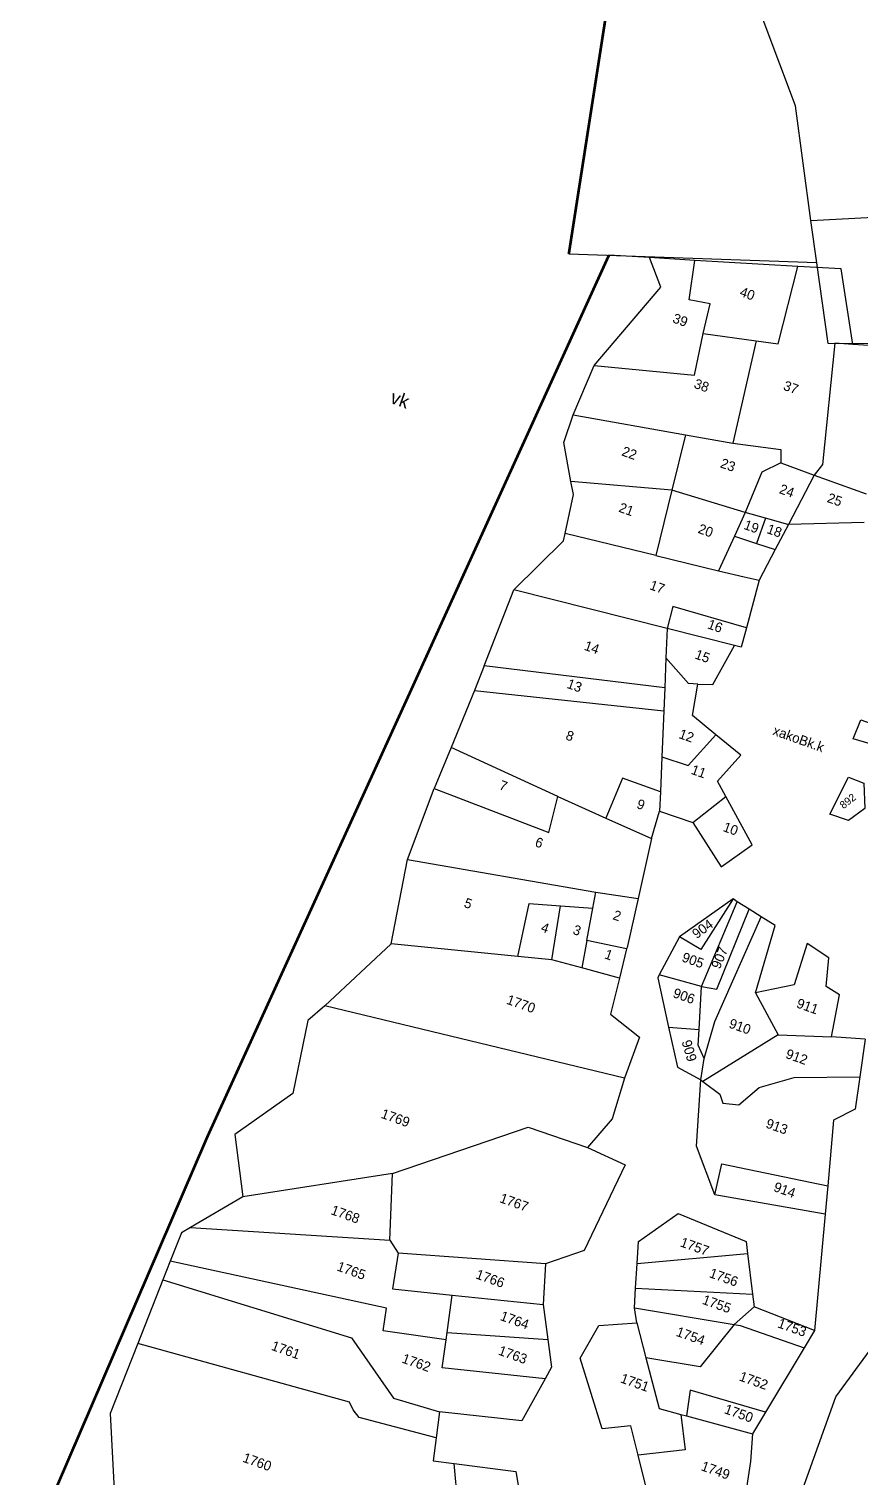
# Model space of a CAD drawing. Header units: metres. Extents: x 256890 to 259932, y 2184530 to 2188310.
# Drawn here: x 257441 to 257745, y 2186541 to 2187070 of the extents above; entities that cross this region are included whole.
import ezdxf

# ---------------------------------------------------------------- set-up
doc = ezdxf.new("R2010")
doc.units = ezdxf.units.M
doc.header["$LTSCALE"] = 0.3
for name, color, linetype in [('OFF', 1, 'Continuous'), ('POLY_PARCEL', 6, 'Continuous'), ('POLY_ROAD', 30, 'Continuous'), ('TEXT_MAPIN', 7, 'Continuous'), ('TEXT_MAPOUT', 7, 'Continuous'), ('TEXT_PARCEL', 7, 'Continuous'), ('V_BOUND_LINE', 7, 'Continuous')]:
    doc.layers.add(name, color=color, linetype=linetype)
doc.styles.add('TEXT_MAP', font='', dxfattribs={"height": 1.8})
doc.styles.get('TEXT_MAP').set_extended_font_data('Kruti Dev 050')

# ---------------------------------------------------------------- blocks, each defined once
blk = doc.blocks.new('ee')
at = {"layer": 'OFF'}
blk.add_lwpolyline([(-1190.12, 1020.17), (-1184.8, 999.33)], dxfattribs=at)
at = {"layer": 'POLY_PARCEL'}
for points in [[(-1239.1, 1172.67), (-1245.8, 1185.06), (-1253.46, 1182.83)], [(-1253.46, 1182.83), (-1271.73, 1177.49)], [(-1256.12, 1167.32), (-1252.09, 1168.16), (-1253.46, 1182.83)], [(-1271.73, 1177.49), (-1279.75, 1175.16)], [(-1265.75, 1165.29), (-1266.38, 1170.88), (-1270.24, 1170.3), (-1271.73, 1177.49)], [(-1227.7, 1175.95), (-1239.1, 1172.67)], [(-1279.75, 1175.16), (-1286.92, 1173.08)], [(-1282.66, 1153.06), (-1275.93, 1170.75), (-1279.75, 1175.16)], [(-1239.1, 1172.67), (-1242.28, 1171.79), (-1236.93, 1149.99), (-1237.73, 1147.6)], [(-1282.66, 1153.06), (-1264.65, 1157.56), (-1265.75, 1165.29)], [(-1265.75, 1165.29), (-1256.12, 1167.32)], [(-1256.12, 1167.32), (-1253.84, 1148.13)], [(-1283.24, 1143.19), (-1282.66, 1153.06)], [(-1253.84, 1148.13), (-1245.12, 1150.02), (-1244.25, 1147.7)], [(-1283.24, 1143.19), (-1262.51, 1146.67)], [(-1262.51, 1146.67), (-1253.84, 1148.13)], [(-1262.51, 1146.67), (-1261.46, 1136.2)], [(-1244.25, 1147.7), (-1247.01, 1144.87), (-1247.4, 1136.89)], [(-1244.25, 1147.7), (-1237.73, 1147.6)], [(-1237.73, 1147.6), (-1239.16, 1137.48)], [(-1237.73, 1147.6), (-1227.58, 1147.57)], [(-1279.52, 1131.49), (-1283.17, 1137.82), (-1283.24, 1143.19)], [(-1226.13, 1142.53), (-1239.16, 1137.48)], [(-1261.46, 1136.2), (-1279.52, 1131.49)], [(-1247.4, 1136.89), (-1261.46, 1136.2)], [(-1261.46, 1136.2), (-1260.22, 1123.87)], [(-1247.4, 1136.89), (-1247.79, 1132.08)], [(-1239.16, 1137.48), (-1239.23, 1137.46), (-1243.5, 1137.16), (-1247.4, 1136.89)], [(-1243.5, 1137.16), (-1243.52, 1132.19)], [(-1239.16, 1137.48), (-1239.92, 1132.29)], [(-1277.31, 1122.08), (-1278.29, 1129.37), (-1279.52, 1131.49)], [(-1247.79, 1132.08), (-1248.39, 1125.1)], [(-1247.79, 1132.08), (-1243.52, 1132.19)], [(-1243.52, 1132.19), (-1239.92, 1132.29)], [(-1239.92, 1132.29), (-1240.79, 1126)], [(-1260.22, 1123.87), (-1248.39, 1125.1)], [(-1248.39, 1125.1), (-1243.59, 1125.67)], [(-1243.59, 1125.67), (-1240.79, 1126)], [(-1240.79, 1126), (-1240.04, 1116.93)], [(-1260.22, 1123.87), (-1277.31, 1122.08)], [(-1282.72, 1109.19), (-1277.13, 1120.73), (-1277.31, 1122.08)], [(-1240.04, 1116.93), (-1254.13, 1116.1), (-1253.76, 1111.93)], [(-1240.04, 1116.93), (-1239.74, 1113.26), (-1241, 1113.14)], [(-1253.76, 1111.93), (-1282.72, 1109.19)], [(-1241, 1113.14), (-1253.76, 1111.93)], [(-1253.76, 1111.93), (-1252.15, 1106.78)], [(-1244.98, 1104.16), (-1242.36, 1105.03), (-1241, 1113.14)], [(-1283.17, 1094.18), (-1282.72, 1109.19)], [(-1244.98, 1104.16), (-1246.65, 1103.69), (-1252.15, 1106.78)], [(-1252.15, 1106.78), (-1250.51, 1101.52)], [(-1238.74, 1096.54), (-1243.96, 1098.43), (-1244.98, 1104.16)], [(-1250.51, 1101.52), (-1283.17, 1094.18)], [(-1250.51, 1101.52), (-1249.24, 1097.44)], [(-1283.3, 1089.27), (-1249.24, 1097.44)], [(-1249.24, 1097.44), (-1246.73, 1089.35)], [(-1246.73, 1089.35), (-1241.64, 1089.47), (-1238.74, 1096.54)], [(-1233.2, 1086.46), (-1235.54, 1088.56), (-1233.14, 1094.51), (-1238.74, 1096.54)], [(-1283.17, 1094.18), (-1283.3, 1089.27)], [(-1283.3, 1089.27), (-1283.85, 1077.97)], [(-1246.73, 1089.35), (-1244.81, 1083.2)], [(-1237.28, 1079.92), (-1233.2, 1086.46)], [(-1237.28, 1079.92), (-1229.66, 1073.97), (-1225.66, 1079.7), (-1233.2, 1086.46)], [(-1244.81, 1083.2), (-1252.21, 1083.23), (-1252.67, 1075.26)], [(-1244.81, 1083.2), (-1243.74, 1079.78)], [(-1243.74, 1079.78), (-1237.28, 1079.92)], [(-1243.44, 1074.54), (-1243.74, 1079.78)], [(-1283.85, 1077.97), (-1284.25, 1069.78)], [(-1262.32, 1076.02), (-1283.85, 1077.97)], [(-1284.25, 1069.78), (-1261.67, 1069.27), (-1262.32, 1076.02)], [(-1262.32, 1076.02), (-1252.67, 1075.26)], [(-1252.67, 1075.26), (-1243.44, 1074.54)], [(-1243.44, 1074.54), (-1242.06, 1063.36)], [(-1284.5, 1055.85), (-1284.25, 1069.78)], [(-1225.6, 1069.13), (-1228.05, 1058.35), (-1232.55, 1059.25)], [(-1225.6, 1069.13), (-1232.55, 1059.25)], [(-1224.72, 1068.89), (-1225.6, 1069.13)], [(-1225.65, 1052), (-1224.72, 1068.89)], [(-1225.65, 1052), (-1222.82, 1052.5), (-1222.18, 1068.34)], [(-1222.18, 1068.34), (-1224.72, 1068.89)], [(-1219.63, 1067.78), (-1222.18, 1068.34)], [(-1220.72, 1039.66), (-1221.15, 1046.73), (-1219.63, 1067.78)], [(-1215.92, 1054.21), (-1216.65, 1067.13), (-1219.63, 1067.78)], [(-1200.02, 1051.31), (-1201.18, 1059.07), (-1204.02, 1059.73), (-1205.32, 1064.81), (-1209.97, 1065.97), (-1209.68, 1057.98), (-1215.92, 1054.21)], [(-1284.5, 1055.85), (-1249.8, 1061.84)], [(-1249.8, 1061.84), (-1242.06, 1063.36)], [(-1249.32, 1058.85), (-1249.8, 1061.84)], [(-1242.06, 1063.36), (-1240.97, 1054.14), (-1240.95, 1053.87)], [(-1255.08, 1057.26), (-1249.32, 1058.85)], [(-1248.37, 1052.9), (-1249.32, 1058.85)], [(-1232.55, 1059.25), (-1233.69, 1051.42)], [(-1282.11, 1040.18), (-1284.5, 1055.85)], [(-1259.33, 1045.85), (-1260.64, 1055.73), (-1255.08, 1057.26)], [(-1253.25, 1047.37), (-1255.08, 1057.26)], [(-1240.95, 1053.87), (-1248.37, 1052.9)], [(-1240.95, 1053.87), (-1240.41, 1048.37)], [(-1215.92, 1054.21), (-1209.39, 1048.33)], [(-1248.37, 1052.9), (-1247.56, 1047.81)], [(-1233.69, 1051.42), (-1233.79, 1050.8), (-1228.84, 1042.88)], [(-1225.65, 1052), (-1233.69, 1051.42)], [(-1223.42, 1044.38), (-1225.65, 1052)], [(-1209.39, 1048.33), (-1200.02, 1051.31)], [(-1194, 1052.98), (-1200.02, 1051.31)], [(-1247.56, 1047.81), (-1253.25, 1047.37)], [(-1240.41, 1048.37), (-1247.56, 1047.81)], [(-1240.41, 1048.37), (-1239.74, 1041.55), (-1233.28, 1039.37), (-1233.35, 1031.32)], [(-1209.39, 1048.33), (-1219.53, 1035.63)], [(-1259.33, 1045.85), (-1282.11, 1040.18)], [(-1253.25, 1047.37), (-1259.33, 1045.85)], [(-1219.53, 1035.63), (-1215.84, 1034.46), (-1214.75, 1033.09), (-1211.84, 1033.81), (-1209.38, 1038.02), (-1203.93, 1041.94), (-1192.62, 1046.12)], [(-1228.84, 1042.88), (-1223.42, 1044.38)], [(-1228.84, 1042.88), (-1224.85, 1036.5), (-1219.98, 1035.77)], [(-1220.72, 1039.66), (-1222.6, 1041.62), (-1223.42, 1044.38)], [(-1289.76, 1025.32), (-1282.11, 1040.18)], [(-1219.98, 1035.77), (-1220.72, 1039.66)], [(-1210.44, 1016.66), (-1216.64, 1024.01), (-1219.98, 1035.77)], [(-1219.98, 1035.77), (-1219.53, 1035.63)], [(-1233.35, 1031.32), (-1289.76, 1025.32)], [(-1233.35, 1031.32), (-1232.99, 1023.52), (-1235.46, 1016.99)], [(-1289.76, 1025.32), (-1291.79, 1021.73), (-1289.9, 1008.16), (-1297.39, 997.46), (-1292.17, 987.15)], [(-1210.44, 1016.66), (-1211.16, 1022.47), (-1191.44, 1025.21)], [(-1190.12, 1020.17), (-1210.44, 1016.66)], [(-1267.63, 1000.44), (-1247, 1016.88), (-1235.46, 1016.99)], [(-1235.46, 1016.99), (-1227.83, 1016.33), (-1229.65, 998.96), (-1235.53, 994.24)], [(-1219.68, 999.95), (-1220.81, 1003.86), (-1215.67, 1011.15), (-1202.15, 1010.55), (-1201.15, 1008.56)], [(-1219.68, 999.95), (-1201.15, 1008.56)], [(-1201.15, 1008.56), (-1197.76, 1001.81)], [(-1267.63, 1000.44), (-1292.17, 987.15)], [(-1264.01, 988.73), (-1267.63, 1000.44)], [(-1218.42, 995.62), (-1219.68, 999.95)], [(-1218.42, 995.62), (-1197.76, 1001.81)], [(-1197.76, 1001.81), (-1196.71, 999.72)], [(-1196.71, 999.72), (-1199.11, 995.39)], [(-1184.8, 999.33), (-1196.71, 999.72)], [(-1217.4, 992.1), (-1218.42, 995.62)], [(-1217.4, 992.1), (-1199.11, 995.39)], [(-1199.11, 995.39), (-1202.37, 985.93), (-1212.34, 984.17)], [(-1199.11, 995.39), (-1198.01, 995.59), (-1185.52, 995.66)], [(-1235.53, 994.24), (-1261.74, 986.98)], [(-1235.53, 994.24), (-1233.43, 987.05)], [(-1216.07, 989.68), (-1217.4, 992.1)], [(-1207.62, 966.78), (-1210.7, 971.42), (-1215.49, 969.14), (-1223.69, 980.02), (-1222.46, 986.85), (-1216.07, 989.68)], [(-1216.07, 989.68), (-1212.34, 984.17)], [(-1299.37, 978.56), (-1264.01, 988.73)], [(-1292.17, 987.15), (-1299.37, 978.56)], [(-1264.01, 988.73), (-1261.74, 986.98)], [(-1261.74, 986.98), (-1260.51, 980.45), (-1249.76, 983.03)], [(-1249.76, 983.03), (-1233.43, 987.05)], [(-1233.43, 987.05), (-1230.46, 981.25)], [(-1212.34, 984.17), (-1206.92, 976.18), (-1202.77, 976.5)], [(-1248.35, 976.23), (-1249.76, 983.03)], [(-1248.35, 976.23), (-1230.46, 981.25)], [(-1230.46, 981.25), (-1228.13, 976.71), (-1228.52, 974.3)], [(-1188.21, 982.12), (-1202.66, 981.26), (-1201.68, 976.61)], [(-1299.37, 978.56), (-1300.59, 977.11), (-1300.78, 971.52)], [(-1248.07, 974.91), (-1259.57, 972.61), (-1260.36, 976.75), (-1300.78, 971.52)], [(-1248.07, 974.91), (-1248.35, 976.23)], [(-1202.77, 976.5), (-1199.83, 970.62), (-1207.62, 966.78)], [(-1202.77, 976.5), (-1201.68, 976.61)], [(-1201.68, 976.61), (-1189.14, 977.56)], [(-1228.52, 974.3), (-1247.01, 969.82), (-1248.07, 974.91)], [(-1228.52, 974.3), (-1229.94, 965.54), (-1244.75, 962.02)], [(-1300.78, 971.52), (-1300.9, 967.84)], [(-1300.9, 967.84), (-1301.31, 955.21)], [(-1300.9, 967.84), (-1264.63, 969.43), (-1253.6, 961.52), (-1244.75, 962.02)], [(-1204.54, 958.45), (-1202.86, 959.59), (-1207.62, 966.78)], [(-1244.75, 962.02), (-1243.76, 957.34)], [(-1243.76, 957.34), (-1258.36, 956.05), (-1259.89, 957), (-1260.98, 958.16), (-1301.31, 955.21)], [(-1243.76, 957.34), (-1242.87, 953.16), (-1239.05, 953.99)], [(-1301.31, 955.21), (-1301.76, 941.36), (-1294.56, 923.98)], [(-1239.05, 953.99), (-1227.84, 956.43), (-1223.91, 949.34)], [(-1235.95, 947.25), (-1239.05, 953.99)]]:
    blk.add_lwpolyline(points, dxfattribs=at)
for points in [[(-1214.64, 1104.32), (-1214.49, 1108.09), (-1210.13, 1108.09), (-1209.7, 1104.61)], [(-1214.05, 1089.8), (-1213.11, 1097.35), (-1210.06, 1097.28), (-1208.32, 1092.93), (-1210.42, 1089.88)]]:
    blk.add_lwpolyline(points, close=True, dxfattribs=at)
at = {"layer": 'POLY_ROAD'}
for points in [[(-1194, 1052.98), (-1192.62, 1046.12)], [(-1192.62, 1046.12), (-1191.43, 1040.24), (-1194.52, 1036.96), (-1191.44, 1025.21)], [(-1191.44, 1025.21), (-1190.12, 1020.17)], [(-1177.05, 961.68), (-1176.97, 989.12), (-1173.69, 1000.28), (-1176.71, 1019.1)], [(-1184.8, 999.33), (-1185.52, 995.66)], [(-1185.52, 995.66), (-1188.21, 982.12)], [(-1188.21, 982.12), (-1189.14, 977.56)], [(-1189.14, 977.56), (-1187.77, 972.63), (-1185.53, 961.03)]]:
    blk.add_lwpolyline(points, dxfattribs=at)
at = {"layer": 'V_BOUND_LINE', "const_width": 0.5}
blk.add_lwpolyline([(-1286.92, 1173.08), (-1294.41, 1084.61), (-1302.04, 995.36), (-1307.3, 913.09), (-1269.82, 808.61), (-1235.96, 737.47), (-1182.48, 635.09), (-1170.78, 613.44), (-1130.75, 547.71), (-1107.8, 510.67), (-1099.9, 498.42), (-1050.25, 418), (-1047.05, 413.56)], dxfattribs=at)
at = {"layer": 'TEXT_MAPIN', "style": 'TEXT_MAP'}
blk.add_text('xakoBk.k', height=1.8, dxfattribs=at).set_placement((-1229.01, 1100.04))
at = {"layer": 'TEXT_MAPOUT', "style": 'TEXT_MAP'}
blk.add_text('vk', height=2.5, dxfattribs=at).set_placement((-1315.9, 1133.91))
at = {"layer": 'TEXT_PARCEL', "style": 'TEXT_MAP'}
for s, p in [('40', (-1261.87, 1174.08)), ('39', (-1271.87, 1165.35)), ('37', (-1248.51, 1160.51)), ('38', (-1264.13, 1155.33)), ('23', (-1254.64, 1143.16)), ('24', (-1242.83, 1142.33)), ('25', (-1233.98, 1143.76)), ('22', (-1272.47, 1139.13)), ('19', (-1246.76, 1133.93)), ('18', (-1242.52, 1134.64)), ('21', (-1269.51, 1129.19)), ('20', (-1254.45, 1130.42)), ('17', (-1259.36, 1117.65)), ('16', (-1246.9, 1114.45)), ('15', (-1247.23, 1108.44)), ('14', (-1266.96, 1103.11)), ('13', (-1267.61, 1095.43)), ('12', (-1245.09, 1093.65)), ('8', (-1264.63, 1086.42)), ('11', (-1240.76, 1088.21)), ('9', (-1248.08, 1078.91)), ('10', (-1231.68, 1080.25)), ('7', (-1273.08, 1073.65)), ('6', (-1263.35, 1066)), ('2', (-1245.33, 1058.16)), ('905', (-1230.76, 1055.12)), ('911', (-1208.03, 1054.22)), ('4', (-1257.06, 1051.59)), ('3', (-1251.37, 1053.14)), ('5', (-1271.9, 1051.08)), ('1', (-1244.35, 1050.86)), ('906', (-1230.1, 1048.36)), ('910', (-1218.51, 1046.54)), ('912', (-1206.79, 1044.78)), ('1770', (-1258.54, 1036.92)), ('913', (-1205.92, 1031.48)), ('914', (-1200.65, 1020.96)), ('1769', (-1273.25, 1009.38)), ('1757', (-1213.42, 1005.59)), ('1767', (-1247.45, 1002.08)), ('1756', (-1206.47, 1002.04)), ('1755', (-1206.04, 996.99)), ('1753', (-1191.52, 997.57)), ('1768', (-1275.98, 989.57)), ('1766', (-1246.9, 987.39)), ('1754', (-1208.59, 989.82)), ('1752', (-1194.9, 985.98)), ('1765', (-1271.46, 980.18)), ('1764', (-1240.08, 981.68)), ('1750', (-1195.45, 979.38)), ('1751', (-1215.38, 978.3)), ('1763', (-1238.26, 975.57)), ('1762', (-1254.5, 968.23)), ('1749', (-1195.96, 968.06)), ('1761', (-1277.92, 962.36)), ('1760', (-1275.96, 941.18))]:
    blk.add_text(s, height=1.8, dxfattribs=at).set_placement(p)
for s, height, rotation, p in [('892', 1.4, 57.9822, (-1211.99, 1091.49)), ('904', 1.8, 55.7077, (-1229.42, 1059.88)), ('907', 1.8, 86.8195, (-1223.51, 1056.02)), ('909', 1.8, 306.033, (-1225.7, 1041.19))]:
    blk.add_text(s, height=height, rotation=rotation, dxfattribs=at).set_placement(p)
blk = doc.blocks.new('ww')
at = {"layer": 'POLY_PARCEL'}
for points in [[(95.14, 371.8), (97.3, 393.09), (94.15, 418.17), (134.76, 507.18)], [(94.41, 363.92), (50.16, 376.09)], [(94.41, 363.92), (95.14, 371.8)], [(95.14, 371.8), (135.14, 364.53)], [(132.91, 339.01), (131.65, 339.55), (92.98, 348.92), (94.41, 363.92)]]:
    blk.add_lwpolyline(points, dxfattribs=at)
at = {"layer": 'V_BOUND_LINE', "const_width": 0.5}
blk.add_lwpolyline([(50.16, 376.09), (118.29, 542.98), (194.41, 710.63)], dxfattribs=at)
blk = doc.blocks.new('QQ')
for name, p, xscale, yscale, zscale, rotation in [('ww', (257713.61, 2186242.53), 1.974590851770088, 1.974590851770088, 1.974590851770088, 13.36272450846173), ('ee', (259275.92, 2183938.28), 1.98365995603694, 1.98365995603694, 1.98365995603694, 340.3739188649445)]:
    blk.add_blockref(name, p, dxfattribs=dict(xscale=xscale, yscale=yscale, zscale=zscale, rotation=rotation))

msp = doc.modelspace()

# ---------------------------------------------------------------- block references
msp.add_blockref('QQ', (0, 0))

doc.saveas('drawing.dxf')
